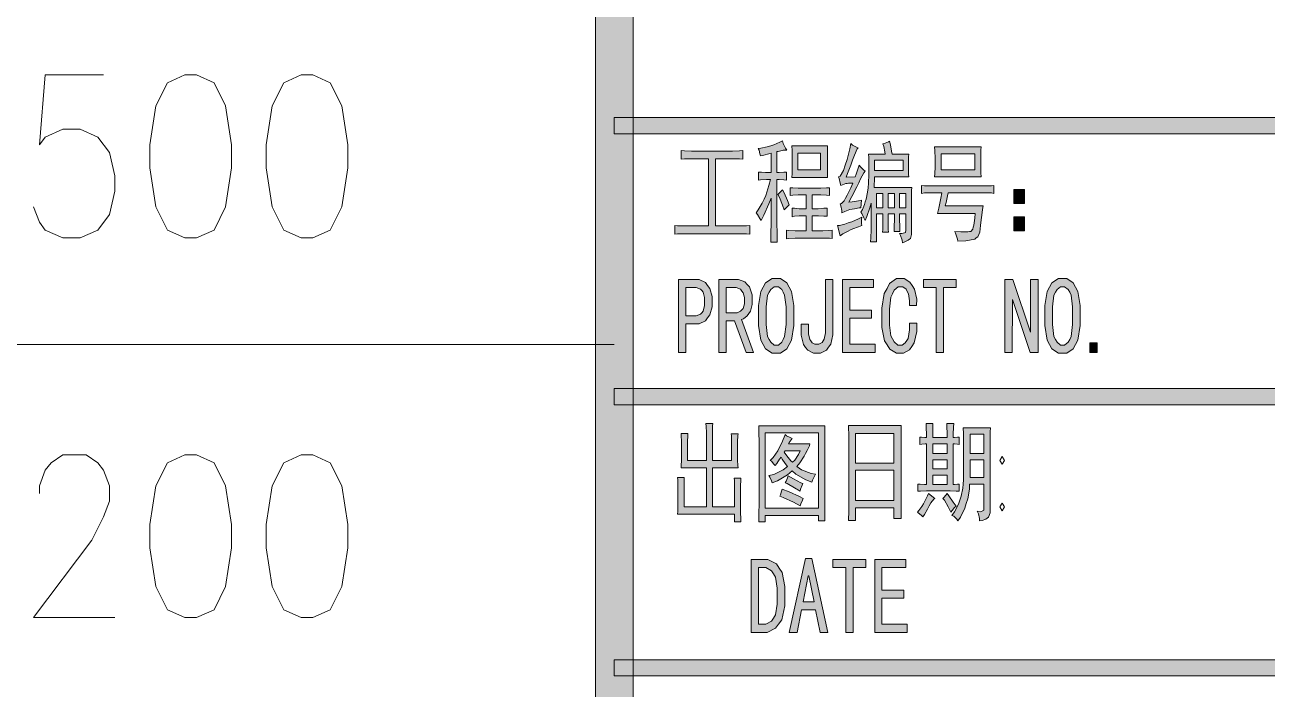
# Model space of a CAD drawing. Header units: millimetres. Extents: x 0 to 586, y 0 to 414.
# Drawn here: x 530.69 to 553.25, y 36.15 to 48.22 of the extents above; entities that cross this region are included whole.
import ezdxf

# ---------------------------------------------------------------- set-up
doc = ezdxf.new("R2010")
doc.units = ezdxf.units.MM

msp = doc.modelspace()

# ---------------------------------------------------------------- hatches: boundary and pattern name
h = msp.add_hatch(color=0)
h.dxf.hatch_style = 2
h.paths.add_polyline_path([(541.736139, 9.860139), (541.048222, 9.860139), (541.048222, 404.223361), (541.736139, 404.223361)])
h = msp.add_hatch(color=0)
h.dxf.hatch_style = 2
h.paths.add_polyline_path([(575.772139, 46.534917), (575.772139, 46.238583), (541.390417, 46.238583), (541.390417, 46.534917)])
h = msp.add_hatch(color=0)
h.dxf.hatch_style = 2
h.paths.add_polyline_path([(544.0045, 45.970472), (544.053889, 45.977528), (544.166778, 46.002222), (544.230278, 46.019861), (544.29025, 46.0375), (544.396083, 46.083361), (544.441944, 46.108056), (544.459583, 46.058667), (544.501917, 45.974), (544.523083, 45.938722), (544.501917, 45.94225), (544.459583, 45.938722), (544.438417, 45.935194), (544.41725, 45.928139), (544.367861, 45.917556), (544.343167, 45.914028), (544.343167, 45.536556), (544.381972, 45.536556), (544.470167, 45.540083), (544.516028, 45.543611), (544.516028, 45.395444), (544.470167, 45.398972), (544.381972, 45.406028), (544.343167, 45.406028), (544.343167, 44.725167), (544.343167, 44.636972), (544.346694, 44.411194), (544.346694, 44.266556), (544.230278, 44.266556), (544.233806, 44.411194), (544.237333, 44.633444), (544.237333, 44.714583), (544.237333, 45.070889), (544.198528, 44.965056), (544.106806, 44.756917), (544.057417, 44.661667), (544.03625, 44.700472), (543.990389, 44.771028), (543.965694, 44.802778), (544.0045, 44.855694), (544.078583, 44.979167), (544.110333, 45.049722), (544.142083, 45.11675), (544.198528, 45.296667), (544.22675, 45.406028), (544.152667, 45.406028), (544.046833, 45.398972), (544.011556, 45.395444), (544.011556, 45.543611), (544.060944, 45.540083), (544.135028, 45.536556), (544.156194, 45.536556), (544.237333, 45.536556), (544.237333, 45.885806), (544.198528, 45.871694), (544.103278, 45.850528), (544.046833, 45.836417), (544.03625, 45.871694), (544.018611, 45.938722)])
h = msp.add_hatch(color=0)
h.dxf.hatch_style = 2
h.paths.add_polyline_path([(545.821306, 45.984583), (545.803667, 45.963417), (545.754278, 45.850528), (545.719, 45.758806), (545.68725, 45.670611), (545.627278, 45.515389), (545.602583, 45.451889), (545.764861, 45.458944), (545.7825, 45.504806), (545.817778, 45.610639), (545.835417, 45.667083), (545.860111, 45.638861), (545.916556, 45.585944), (545.948306, 45.557722), (545.923611, 45.525972), (545.863639, 45.416611), (545.831889, 45.346056), (545.796611, 45.2755), (545.704889, 45.099111), (545.648444, 44.993278), (545.708417, 45.003861), (545.824833, 45.0215), (545.881278, 45.032083), (545.867167, 44.8945), (545.835417, 44.890972), (545.754278, 44.876861), (545.711944, 44.869806), (545.669611, 44.86275), (545.574361, 44.827472), (545.524972, 44.802778), (545.521444, 44.845111), (545.503806, 44.92625), (545.489694, 44.965056), (545.514389, 44.968583), (545.563778, 45.0215), (545.588472, 45.070889), (545.616694, 45.123806), (545.683722, 45.257861), (545.722528, 45.342528), (545.697833, 45.342528), (545.644917, 45.339), (545.620222, 45.335472), (545.592, 45.331944), (545.535556, 45.310778), (545.503806, 45.296667), (545.493222, 45.342528), (545.475583, 45.423667), (545.461472, 45.458944), (545.489694, 45.466), (545.553194, 45.571833), (545.584944, 45.670611), (545.616694, 45.769389), (545.666083, 45.966944), (545.683722, 46.062194), (545.719, 46.033972), (545.786028, 45.995167)])
h = msp.add_hatch(color=0)
h.paths.add_polyline_path([(546.389278, 46.101), (546.403389, 46.0375), (546.424556, 45.924611), (546.438667, 45.868167), (546.738528, 45.868167), (546.735, 45.822306), (546.731472, 45.716472), (546.731472, 45.660028), (546.731472, 45.603583), (546.735, 45.501278), (546.738528, 45.458944), (546.117639, 45.458944), (546.114111, 45.398972), (546.110583, 45.303722), (546.107056, 45.264917), (546.791444, 45.264917), (546.787917, 45.204944), (546.784389, 45.070889), (546.784389, 45.003861), (546.784389, 44.467639), (546.784389, 44.411194), (546.76675, 44.337111), (546.749111, 44.323), (546.727944, 44.305361), (546.667972, 44.273611), (546.622111, 44.2595), (546.615056, 44.305361), (546.586833, 44.390028), (546.569194, 44.428833), (546.611528, 44.428833), (546.660917, 44.435889), (546.678556, 44.446472), (546.685611, 44.488806), (546.685611, 44.524083), (546.685611, 44.785139), (546.569194, 44.785139), (546.569194, 44.700472), (546.572722, 44.538194), (546.57625, 44.460583), (546.470417, 44.460583), (546.473944, 44.538194), (546.477472, 44.700472), (546.477472, 44.785139), (546.361056, 44.785139), (546.361056, 44.665194), (546.364583, 44.499389), (546.368111, 44.453528), (546.262278, 44.453528), (546.265806, 44.499389), (546.269333, 44.665194), (546.269333, 44.785139), (546.152917, 44.785139), (546.152917, 44.273611), (546.043556, 44.273611), (546.047083, 44.347694), (546.054139, 44.492333), (546.054139, 44.562889), (546.054139, 44.979167), (546.029444, 44.8945), (545.976528, 44.73575), (545.944778, 44.661667), (545.923611, 44.711056), (545.884806, 44.788667), (545.867167, 44.816889), (545.895389, 44.86275), (545.934194, 44.954472), (545.948306, 45.003861), (545.965944, 45.049722), (545.987111, 45.176722), (545.997694, 45.257861), (546.00475, 45.339), (546.015333, 45.501278), (546.015333, 45.582417), (546.015333, 45.663556), (546.011806, 45.808194), (546.008278, 45.868167), (546.308139, 45.868167), (546.304611, 45.9105), (546.283444, 46.00575), (546.269333, 46.055139), (546.308139, 46.065722), (546.368111, 46.090417)])
h.paths.add_polyline_path([(546.636222, 45.568306), (546.636222, 45.758806), (546.117639, 45.758806), (546.117639, 45.568306)])
h.paths.add_polyline_path([(546.477472, 44.8945), (546.477472, 45.155556), (546.361056, 45.155556), (546.361056, 44.8945)])
h.paths.add_polyline_path([(546.685611, 44.8945), (546.685611, 45.155556), (546.569194, 45.155556), (546.569194, 44.8945)])
h.paths.add_polyline_path([(546.269333, 44.8945), (546.269333, 45.155556), (546.152917, 45.155556), (546.152917, 44.8945)])
h = msp.add_hatch(color=0)
h.dxf.hatch_style = 2
h.paths.add_polyline_path([(543.46475, 45.924611), (543.535306, 45.924611), (543.662306, 45.928139), (543.722278, 45.931667), (543.722278, 45.776444), (543.662306, 45.779972), (543.535306, 45.7835), (543.46475, 45.7835), (543.228389, 45.7835), (543.228389, 44.562889), (543.605861, 44.562889), (543.672889, 44.562889), (543.792833, 44.566417), (543.849278, 44.569944), (543.849278, 44.414722), (543.792833, 44.41825), (543.676417, 44.421778), (543.609389, 44.421778), (542.709806, 44.421778), (542.646306, 44.421778), (542.536944, 44.41825), (542.491083, 44.414722), (542.491083, 44.569944), (542.540472, 44.566417), (542.653361, 44.562889), (542.716861, 44.562889), (543.101389, 44.562889), (543.101389, 45.7835), (542.868556, 45.7835), (542.794472, 45.7835), (542.663944, 45.779972), (542.6075, 45.776444), (542.6075, 45.931667), (542.663944, 45.928139), (542.794472, 45.924611), (542.868556, 45.924611)])
h = msp.add_hatch(color=0)
h.paths.add_polyline_path([(545.263917, 46.016333), (545.260389, 45.931667), (545.260389, 45.776444), (545.260389, 45.705889), (545.260389, 45.638861), (545.260389, 45.508333), (545.263917, 45.444833), (544.614806, 45.444833), (544.618333, 45.515389), (544.621861, 45.6565), (544.621861, 45.723528), (544.621861, 45.787028), (544.618333, 45.935194), (544.614806, 46.016333)])
h.paths.add_polyline_path([(545.136917, 45.582417), (545.136917, 45.885806), (544.724167, 45.885806), (544.724167, 45.582417)])
h = msp.add_hatch(color=0)
h.paths.add_polyline_path([(548.050861, 45.998694), (548.047333, 45.94225), (548.043806, 45.811722), (548.043806, 45.737639), (548.043806, 45.663556), (548.047333, 45.525972), (548.050861, 45.458944), (547.207722, 45.458944), (547.21125, 45.511861), (547.214778, 45.638861), (547.214778, 45.712944), (547.214778, 45.790556), (547.21125, 45.935194), (547.207722, 45.998694)])
h.paths.add_polyline_path([(547.934444, 45.582417), (547.934444, 45.875222), (547.324139, 45.875222), (547.324139, 45.582417)])
h = msp.add_hatch(color=0)
h.dxf.hatch_style = 2
h.paths.add_polyline_path([(544.445472, 45.219056), (544.477222, 45.162611), (544.537194, 45.025028), (544.568944, 44.947417), (544.551306, 44.933306), (544.505444, 44.887444), (544.477222, 44.855694), (544.445472, 44.940361), (544.389028, 45.077944), (544.360806, 45.134389), (544.378444, 45.152028), (544.420778, 45.194361)])
h = msp.add_hatch(color=0)
h.dxf.hatch_style = 2
h.paths.add_polyline_path([(545.098111, 45.250806), (545.143972, 45.250806), (545.24275, 45.254333), (545.295667, 45.257861), (545.295667, 45.11675), (545.24275, 45.123806), (545.143972, 45.127333), (545.098111, 45.127333), (544.985222, 45.127333), (544.985222, 44.876861), (545.048722, 44.876861), (545.094583, 44.876861), (545.196889, 44.883917), (545.253333, 44.887444), (545.253333, 44.739278), (545.196889, 44.742806), (545.101639, 44.746333), (545.066361, 44.746333), (544.985222, 44.746333), (544.985222, 44.474694), (545.126333, 44.474694), (545.17925, 44.474694), (545.288611, 44.478222), (545.345056, 44.485278), (545.345056, 44.337111), (545.299194, 44.340639), (545.189833, 44.344167), (545.126333, 44.344167), (544.738278, 44.344167), (544.674778, 44.344167), (544.561889, 44.337111), (544.516028, 44.330056), (544.516028, 44.485278), (544.561889, 44.478222), (544.674778, 44.474694), (544.738278, 44.474694), (544.875861, 44.474694), (544.875861, 44.746333), (544.794722, 44.746333), (544.748861, 44.746333), (544.660667, 44.739278), (544.621861, 44.732222), (544.621861, 44.887444), (544.660667, 44.883917), (544.748861, 44.876861), (544.794722, 44.876861), (544.875861, 44.876861), (544.875861, 45.127333), (544.784139, 45.127333), (544.731222, 45.127333), (544.632444, 45.123806), (544.586583, 45.11675), (544.586583, 45.257861), (544.632444, 45.254333), (544.731222, 45.250806), (544.784139, 45.250806)])
h = msp.add_hatch(color=0)
h.dxf.hatch_style = 2
h.paths.add_polyline_path([(548.086139, 45.289611), (548.139056, 45.289611), (548.237833, 45.293139), (548.283694, 45.296667), (548.283694, 45.155556), (548.237833, 45.162611), (548.139056, 45.166139), (548.086139, 45.166139), (547.451139, 45.166139), (547.440556, 45.109694), (547.415861, 44.98975), (547.40175, 44.92625), (548.086139, 44.92625), (548.075556, 44.86275), (548.064972, 44.756917), (548.057917, 44.714583), (548.054389, 44.67225), (548.040278, 44.569944), (548.033222, 44.509972), (548.026167, 44.45), (547.990889, 44.368861), (547.962667, 44.347694), (547.937972, 44.326528), (547.772167, 44.294778), (547.631056, 44.284194), (547.620472, 44.326528), (547.59225, 44.414722), (547.574611, 44.460583), (547.680444, 44.457056), (547.810972, 44.457056), (547.839194, 44.460583), (547.867417, 44.464111), (547.902694, 44.506444), (547.90975, 44.541722), (547.920333, 44.577), (547.937972, 44.704), (547.945028, 44.792194), (547.257111, 44.792194), (547.281806, 44.887444), (547.320611, 45.070889), (547.33825, 45.166139), (547.197139, 45.166139), (547.137167, 45.166139), (547.024278, 45.162611), (546.971361, 45.155556), (546.971361, 45.296667), (547.024278, 45.293139), (547.137167, 45.289611), (547.197139, 45.289611)])
h = msp.add_hatch(color=0)
h.dxf.hatch_style = 2
h.paths.add_polyline_path([(548.647056, 45.226111), (548.841083, 45.226111), (548.841083, 44.972111), (548.647056, 44.972111)])
h = msp.add_hatch(color=0)
h.dxf.hatch_style = 2
h.paths.add_polyline_path([(545.884806, 44.725167), (545.881278, 44.682833), (545.881278, 44.605222), (545.884806, 44.569944), (545.824833, 44.548778), (545.722528, 44.509972), (545.680194, 44.492333), (545.637861, 44.471167), (545.542611, 44.41825), (545.489694, 44.382972), (545.443833, 44.569944), (545.479111, 44.573472), (545.577889, 44.598167), (545.637861, 44.619333), (545.701361, 44.6405), (545.824833, 44.693417)])
h = msp.add_hatch(color=0)
h.dxf.hatch_style = 2
h.paths.add_polyline_path([(548.647056, 44.732222), (548.841083, 44.732222), (548.841083, 44.474694), (548.647056, 44.474694)])
h = msp.add_hatch(color=0)
h.paths.add_polyline_path([(543.164889, 43.187056), (543.164889, 43.095333), (543.126083, 42.947167), (543.08375, 42.89425), (543.044944, 42.841333), (542.932056, 42.784889), (542.857972, 42.784889), (542.688639, 42.784889), (542.688639, 42.266306), (542.554583, 42.266306), (542.554583, 43.589222), (542.857972, 43.589222), (542.932056, 43.589222), (543.044944, 43.536306), (543.08375, 43.483389), (543.126083, 43.426944), (543.164889, 43.282306)])
h.paths.add_polyline_path([(543.030833, 43.187056), (543.030833, 43.261139), (543.006139, 43.363444), (542.981444, 43.388139), (542.953222, 43.416361), (542.875611, 43.444583), (542.822694, 43.444583), (542.688639, 43.444583), (542.688639, 42.933056), (542.822694, 42.933056), (542.875611, 42.933056), (542.953222, 42.961278), (542.981444, 42.985972), (543.006139, 43.014194), (543.030833, 43.1165)])
h = msp.add_hatch(color=0)
h.paths.add_polyline_path([(543.919833, 42.266306), (543.78225, 42.266306), (543.570583, 42.841333), (543.422417, 42.841333), (543.422417, 42.266306), (543.288361, 42.266306), (543.288361, 43.589222), (543.577639, 43.589222), (543.648194, 43.589222), (543.761083, 43.546889), (543.803417, 43.501028), (543.84575, 43.458694), (543.891611, 43.314056), (543.891611, 43.21175), (543.891611, 43.134139), (543.863389, 43.014194), (543.831639, 42.971861), (543.803417, 42.929528), (543.736389, 42.876611), (543.701111, 42.8625)])
h.paths.add_polyline_path([(543.757556, 43.21175), (543.757556, 43.264667), (543.732861, 43.349333), (543.708167, 43.381083), (543.683472, 43.412833), (543.602333, 43.444583), (543.549417, 43.444583), (543.422417, 43.444583), (543.422417, 42.985972), (543.584694, 42.985972), (543.619972, 42.985972), (543.679944, 43.014194), (543.704639, 43.038889), (543.732861, 43.063583), (543.757556, 43.14825)])
h = msp.add_hatch(color=0)
h.paths.add_polyline_path([(544.650083, 42.933056), (544.650083, 42.753139), (544.60775, 42.488556), (544.565417, 42.410944), (544.526611, 42.333333), (544.406667, 42.252194), (544.332583, 42.252194), (544.254972, 42.252194), (544.138556, 42.333333), (544.092694, 42.410944), (544.050361, 42.488556), (544.008028, 42.753139), (544.008028, 42.933056), (544.008028, 43.1165), (544.050361, 43.374028), (544.092694, 43.451639), (544.138556, 43.52925), (544.254972, 43.606861), (544.332583, 43.606861), (544.406667, 43.606861), (544.526611, 43.52925), (544.565417, 43.451639), (544.60775, 43.374028), (544.650083, 43.1165)])
h.paths.add_polyline_path([(544.5125, 42.933056), (544.5125, 43.095333), (544.484278, 43.307), (544.459583, 43.359917), (544.434889, 43.409306), (544.371389, 43.458694), (544.332583, 43.458694), (544.293778, 43.458694), (544.230278, 43.409306), (544.202056, 43.359917), (544.173833, 43.307), (544.145611, 43.095333), (544.145611, 42.933056), (544.145611, 42.770778), (544.173833, 42.555583), (544.202056, 42.502667), (544.230278, 42.453278), (544.293778, 42.400361), (544.332583, 42.400361), (544.371389, 42.400361), (544.434889, 42.453278), (544.459583, 42.502667), (544.484278, 42.555583), (544.5125, 42.770778)])
h = msp.add_hatch(color=0)
h.dxf.hatch_style = 2
h.paths.add_polyline_path([(545.359167, 42.707278), (545.359167, 42.587333), (545.320361, 42.414472), (545.281556, 42.361556), (545.24275, 42.305111), (545.136917, 42.252194), (545.069889, 42.252194), (545.006389, 42.252194), (544.907611, 42.305111), (544.865278, 42.358028), (544.826472, 42.407417), (544.784139, 42.57675), (544.784139, 42.693167), (544.784139, 42.777833), (544.918194, 42.777833), (544.918194, 42.668472), (544.918194, 42.601444), (544.939361, 42.502667), (544.960528, 42.474444), (544.985222, 42.442694), (545.034611, 42.414472), (545.062833, 42.414472), (545.105167, 42.414472), (545.165139, 42.446222), (545.186306, 42.477972), (545.203944, 42.506194), (545.225111, 42.619083), (545.225111, 42.700222), (545.225111, 43.589222), (545.359167, 43.589222)])
h = msp.add_hatch(color=0)
h.dxf.hatch_style = 2
h.paths.add_polyline_path([(546.124694, 42.266306), (545.532028, 42.266306), (545.532028, 43.589222), (546.096472, 43.589222), (546.096472, 43.444583), (545.666083, 43.444583), (545.666083, 43.035361), (546.061194, 43.035361), (546.061194, 42.887194), (545.666083, 42.887194), (545.666083, 42.414472), (546.124694, 42.414472)])
h = msp.add_hatch(color=0)
h.dxf.hatch_style = 2
h.paths.add_polyline_path([(546.886694, 42.795472), (546.883167, 42.647306), (546.837306, 42.439167), (546.791444, 42.375667), (546.749111, 42.315694), (546.643278, 42.252194), (546.583306, 42.252194), (546.51275, 42.252194), (546.396333, 42.326278), (546.346944, 42.403889), (546.297556, 42.477972), (546.248167, 42.721389), (546.248167, 42.887194), (546.248167, 43.067111), (546.294028, 43.33875), (546.343417, 43.426944), (546.389278, 43.518667), (546.51275, 43.606861), (546.590361, 43.606861), (546.653861, 43.606861), (546.759694, 43.543361), (546.802028, 43.479861), (546.844361, 43.416361), (546.883167, 43.236444), (546.879639, 43.120028), (546.752639, 43.120028), (546.752639, 43.204694), (546.731472, 43.331694), (546.710306, 43.374028), (546.692667, 43.416361), (546.629167, 43.458694), (546.590361, 43.458694), (546.5445, 43.458694), (546.470417, 43.395194), (546.442194, 43.331694), (546.413972, 43.268194), (546.38575, 43.053), (546.38575, 42.901306), (546.38575, 42.763722), (546.413972, 42.566167), (546.442194, 42.51325), (546.470417, 42.456806), (546.540972, 42.400361), (546.583306, 42.400361), (546.615056, 42.400361), (546.675028, 42.439167), (546.699722, 42.4815), (546.724417, 42.520306), (546.752639, 42.679056), (546.752639, 42.795472)])
h = msp.add_hatch(color=0)
h.dxf.hatch_style = 2
h.paths.add_polyline_path([(547.599306, 43.444583), (547.366472, 43.444583), (547.366472, 42.266306), (547.232417, 42.266306), (547.232417, 43.444583), (547.003111, 43.444583), (547.003111, 43.589222), (547.599306, 43.589222)])
h = msp.add_hatch(color=0)
h.dxf.hatch_style = 2
h.paths.add_polyline_path([(549.0845, 42.266306), (548.939861, 42.266306), (548.622361, 43.225861), (548.615306, 42.266306), (548.48125, 42.266306), (548.48125, 43.589222), (548.625889, 43.589222), (548.946917, 42.633194), (548.950444, 43.589222), (549.0845, 43.589222)])
h = msp.add_hatch(color=0)
h.paths.add_polyline_path([(549.850028, 42.933056), (549.850028, 42.753139), (549.807694, 42.488556), (549.765361, 42.410944), (549.723028, 42.333333), (549.606611, 42.252194), (549.532528, 42.252194), (549.454917, 42.252194), (549.3385, 42.333333), (549.292639, 42.410944), (549.250306, 42.488556), (549.207972, 42.753139), (549.207972, 42.933056), (549.207972, 43.1165), (549.250306, 43.374028), (549.292639, 43.451639), (549.3385, 43.52925), (549.454917, 43.606861), (549.532528, 43.606861), (549.606611, 43.606861), (549.723028, 43.52925), (549.765361, 43.451639), (549.807694, 43.374028), (549.850028, 43.1165)])
h.paths.add_polyline_path([(549.712444, 42.933056), (549.712444, 43.095333), (549.684222, 43.307), (549.659528, 43.359917), (549.634833, 43.409306), (549.567806, 43.458694), (549.532528, 43.458694), (549.493722, 43.458694), (549.430222, 43.409306), (549.402, 43.359917), (549.373778, 43.307), (549.345556, 43.095333), (549.345556, 42.933056), (549.345556, 42.770778), (549.373778, 42.555583), (549.402, 42.502667), (549.430222, 42.453278), (549.493722, 42.400361), (549.532528, 42.400361), (549.567806, 42.400361), (549.634833, 42.453278), (549.659528, 42.502667), (549.684222, 42.555583), (549.712444, 42.770778)])
h = msp.add_hatch(color=0)
h.dxf.hatch_style = 2
h.paths.add_polyline_path([(550.156944, 42.266306), (550.026417, 42.266306), (550.026417, 42.439167), (550.156944, 42.439167)])
h = msp.add_hatch(color=0)
h.dxf.hatch_style = 2
h.paths.add_polyline_path([(575.772139, 41.610139), (575.772139, 41.313806), (541.390417, 41.313806), (541.390417, 41.610139)])
h = msp.add_hatch(color=0)
h.dxf.hatch_style = 2
h.paths.add_polyline_path([(542.723917, 40.795222), (542.723917, 40.745833), (542.720389, 40.654111), (542.720389, 40.611778), (542.720389, 40.301333), (543.062583, 40.301333), (543.062583, 40.756417), (543.062583, 40.812861), (543.059056, 40.918694), (543.055528, 40.975139), (543.179, 40.975139), (543.175472, 40.929278), (543.171944, 40.819917), (543.171944, 40.756417), (543.171944, 40.301333), (543.521194, 40.301333), (543.521194, 40.587083), (543.521194, 40.650583), (543.517667, 40.749361), (543.514139, 40.788167), (543.637611, 40.788167), (543.634083, 40.749361), (543.630556, 40.647056), (543.630556, 40.580028), (543.630556, 40.371889), (543.630556, 40.308389), (543.634083, 40.209611), (543.637611, 40.170806), (543.171944, 40.170806), (543.171944, 39.458194), (543.574111, 39.458194), (543.574111, 39.78275), (543.574111, 39.839194), (543.570583, 39.9415), (543.567056, 39.983833), (543.690528, 39.983833), (543.687, 39.9415), (543.683472, 39.84625), (543.683472, 39.789806), (543.683472, 39.444083), (543.683472, 39.366472), (543.687, 39.235944), (543.690528, 39.186556), (543.574111, 39.186556), (543.574111, 39.327667), (542.540472, 39.327667), (542.544, 39.373528), (542.544, 39.486417), (542.544, 39.549917), (542.544, 39.78275), (542.544, 39.849778), (542.544, 39.952083), (542.540472, 39.990889), (542.660417, 39.990889), (542.660417, 39.952083), (542.656889, 39.849778), (542.656889, 39.78275), (542.656889, 39.458194), (543.062583, 39.458194), (543.062583, 40.170806), (542.603972, 40.170806), (542.6075, 40.209611), (542.611028, 40.304861), (542.611028, 40.364833), (542.611028, 40.604722), (542.611028, 40.654111), (542.6075, 40.749361), (542.603972, 40.795222)])
h = msp.add_hatch(color=0)
h.paths.add_polyline_path([(545.214528, 40.929278), (545.211, 40.8305), (545.211, 40.618833), (545.211, 40.502417), (545.211, 39.673389), (545.211, 39.553444), (545.211, 39.317083), (545.214528, 39.204194), (545.098111, 39.204194), (545.098111, 39.302972), (544.1315, 39.302972), (544.1315, 39.186556), (544.015083, 39.186556), (544.015083, 39.3065), (544.018611, 39.553444), (544.018611, 39.680444), (544.018611, 40.502417), (544.018611, 40.615306), (544.015083, 40.826972), (544.015083, 40.929278)])
h.paths.add_polyline_path([(545.098111, 39.4335), (545.098111, 40.805806), (544.1315, 40.805806), (544.1315, 39.4335)])
h = msp.add_hatch(color=0)
h.paths.add_polyline_path([(546.600944, 40.936333), (546.597417, 40.745833), (546.597417, 40.326028), (546.597417, 40.093194), (546.597417, 39.860361), (546.597417, 39.437028), (546.600944, 39.250056), (546.466889, 39.250056), (546.466889, 39.444083), (545.771917, 39.444083), (545.771917, 39.21125), (545.644917, 39.21125), (545.648444, 39.387639), (545.651972, 39.807444), (545.651972, 40.047333), (545.651972, 40.287222), (545.648444, 40.731722), (545.644917, 40.936333)])
h.paths.add_polyline_path([(546.466889, 39.574611), (546.466889, 40.124944), (545.771917, 40.124944), (545.771917, 39.574611)])
h.paths.add_polyline_path([(546.466889, 40.255472), (546.466889, 40.795222), (545.771917, 40.795222), (545.771917, 40.255472)])
h = msp.add_hatch(color=0)
h.paths.add_polyline_path([(547.059556, 40.717611), (547.059556, 40.777583), (547.056028, 40.904583), (547.056028, 40.975139), (547.175972, 40.975139), (547.172444, 40.897528), (547.172444, 40.770528), (547.172444, 40.717611), (547.4335, 40.717611), (547.4335, 40.791694), (547.429972, 40.918694), (547.426444, 40.975139), (547.553444, 40.975139), (547.549917, 40.908111), (547.546389, 40.781111), (547.546389, 40.717611), (547.567556, 40.717611), (547.620472, 40.724667), (547.652222, 40.728194), (547.652222, 40.594139), (547.624, 40.597667), (547.571083, 40.604722), (547.546389, 40.604722), (547.546389, 39.867417), (547.571083, 39.867417), (547.624, 39.870944), (547.652222, 39.874472), (547.652222, 39.743944), (547.595778, 39.747472), (547.489944, 39.751), (547.437028, 39.751), (547.123056, 39.751), (547.059556, 39.751), (546.950194, 39.747472), (546.904333, 39.743944), (546.904333, 39.874472), (546.946667, 39.870944), (547.024278, 39.867417), (547.059556, 39.867417), (547.059556, 40.604722), (547.034861, 40.604722), (546.974889, 40.597667), (546.939611, 40.594139), (546.939611, 40.728194), (546.971361, 40.724667), (547.031333, 40.717611)])
h.paths.add_polyline_path([(547.4335, 40.431861), (547.4335, 40.604722), (547.172444, 40.604722), (547.172444, 40.431861)])
h.paths.add_polyline_path([(547.4335, 39.867417), (547.4335, 40.03675), (547.172444, 40.03675), (547.172444, 39.867417)])
h.paths.add_polyline_path([(547.4335, 40.153167), (547.4335, 40.315444), (547.172444, 40.315444), (547.172444, 40.153167)])
h = msp.add_hatch(color=0)
h.paths.add_polyline_path([(547.976778, 39.380583), (548.043806, 39.37), (548.103778, 39.398222), (548.10025, 39.444083), (548.10025, 39.874472), (547.842722, 39.874472), (547.839194, 39.78275), (547.807444, 39.606361), (547.779222, 39.518167), (547.754528, 39.4335), (547.676917, 39.27475), (547.627528, 39.204194), (547.609889, 39.235944), (547.553444, 39.288861), (547.518167, 39.302972), (547.567556, 39.37), (547.641639, 39.507583), (547.666333, 39.581667), (547.691028, 39.65575), (547.71925, 39.800389), (547.726306, 39.874472), (547.729833, 39.948556), (547.733361, 40.188444), (547.733361, 40.35425), (547.733361, 40.527111), (547.729833, 40.795222), (547.726306, 40.897528), (548.220194, 40.897528), (548.216667, 40.823444), (548.216667, 40.647056), (548.216667, 40.541222), (548.216667, 39.405278), (548.216667, 39.348833), (548.188444, 39.27475), (548.16375, 39.257111), (548.135528, 39.235944), (548.0685, 39.21125), (548.022639, 39.204194), (548.022639, 39.246528), (548.001472, 39.334722)])
h.paths.add_polyline_path([(548.10025, 40.431861), (548.10025, 40.781111), (547.849778, 40.781111), (547.849778, 40.431861)])
h.paths.add_polyline_path([(548.10025, 39.990889), (548.10025, 40.315444), (547.849778, 40.315444), (547.849778, 39.990889)])
h = msp.add_hatch(color=0)
h.paths.add_polyline_path([(544.618333, 40.7035), (544.600694, 40.678806), (544.568944, 40.629417), (544.554833, 40.604722), (544.942889, 40.604722), (544.932306, 40.569444), (544.8935, 40.484778), (544.865278, 40.431861), (544.840583, 40.382472), (544.759444, 40.262528), (544.703, 40.191972), (544.791194, 40.135528), (544.964056, 40.064972), (545.045194, 40.054389), (545.027556, 40.019111), (544.992278, 39.945028), (544.978167, 39.906222), (544.868806, 39.948556), (544.688889, 40.054389), (544.618333, 40.114361), (544.533667, 40.040278), (544.35375, 39.934444), (544.2585, 39.899167), (544.247917, 39.934444), (544.216167, 39.997944), (544.195, 40.029694), (544.286722, 40.050861), (544.456056, 40.132), (544.537194, 40.191972), (544.494861, 40.244889), (544.438417, 40.329556), (544.420778, 40.364833), (544.392556, 40.326028), (544.339639, 40.248417), (544.311417, 40.209611), (544.29025, 40.237833), (544.244389, 40.287222), (544.223222, 40.301333), (544.272611, 40.35425), (544.357278, 40.477722), (544.392556, 40.54475), (544.424306, 40.611778), (544.473694, 40.728194), (544.491333, 40.774056), (544.519556, 40.752889), (544.583056, 40.717611)])
h.paths.add_polyline_path([(544.477222, 40.456556), (544.523083, 40.389528), (544.597167, 40.297806), (544.628917, 40.269583), (544.667722, 40.308389), (544.73475, 40.414222), (544.7665, 40.477722), (544.491333, 40.477722)])
h = msp.add_hatch(color=0)
h.dxf.hatch_style = 2
h.paths.add_polyline_path([(544.547778, 40.022639), (544.646556, 39.969722), (544.780611, 39.899167), (544.815889, 39.885056), (544.801778, 39.853306), (544.773556, 39.78275), (544.762972, 39.743944), (544.664194, 39.807444), (544.530139, 39.885056), (544.494861, 39.899167), (544.508972, 39.927389), (544.537194, 39.987361)])
h = msp.add_hatch(color=0)
h.dxf.hatch_style = 2
h.paths.add_polyline_path([(544.438417, 39.78275), (544.565417, 39.733361), (544.755917, 39.648694), (544.819417, 39.613417), (544.805306, 39.581667), (544.777083, 39.514639), (544.762972, 39.479361), (544.643028, 39.546389), (544.459583, 39.631056), (544.396083, 39.652222), (544.406667, 39.680444), (544.427833, 39.747472)])
h = msp.add_hatch(color=0)
h.dxf.hatch_style = 2
h.paths.add_polyline_path([(547.21125, 39.613417), (547.190083, 39.599306), (547.140694, 39.532278), (547.108944, 39.475833), (547.080722, 39.419389), (547.02075, 39.324139), (546.992528, 39.278278), (546.960778, 39.3065), (546.911389, 39.348833), (546.89375, 39.366472), (546.918444, 39.391167), (546.974889, 39.468778), (547.003111, 39.514639), (547.031333, 39.564028), (547.077194, 39.659278), (547.094833, 39.705139)])
h = msp.add_hatch(color=0)
h.dxf.hatch_style = 2
h.paths.add_polyline_path([(547.500528, 39.366472), (547.454667, 39.458194), (547.384111, 39.581667), (547.355889, 39.613417), (547.373528, 39.627528), (547.412333, 39.673389), (547.4335, 39.705139), (547.46525, 39.659278), (547.546389, 39.542861), (547.595778, 39.472306), (547.571083, 39.451139), (547.525222, 39.394694)])
h = msp.add_hatch(color=0)
h.paths.add_polyline_path([(544.487806, 37.838944), (544.487806, 37.659028), (544.431361, 37.405028), (544.374917, 37.330944), (544.318472, 37.256861), (544.166778, 37.17925), (544.071528, 37.17925), (543.873972, 37.17925), (543.873972, 38.502167), (544.071528, 38.502167), (544.177361, 38.502167), (544.336111, 38.424556), (544.3855, 38.346944), (544.438417, 38.269333), (544.487806, 38.015333)])
h.paths.add_polyline_path([(544.350222, 37.838944), (544.350222, 37.980056), (544.314944, 38.181139), (544.279667, 38.241111), (544.244389, 38.297556), (544.142083, 38.357528), (544.071528, 38.357528), (544.008028, 38.357528), (544.008028, 37.327417), (544.071528, 37.327417), (544.142083, 37.327417), (544.244389, 37.383861), (544.279667, 37.440306), (544.314944, 37.49675), (544.350222, 37.694306)])
h = msp.add_hatch(color=0)
h.paths.add_polyline_path([(545.267444, 37.17925), (545.126333, 37.17925), (545.045194, 37.588472), (544.791194, 37.588472), (544.710056, 37.17925), (544.568944, 37.17925), (544.86175, 38.519806), (544.974639, 38.519806)])
h.paths.add_polyline_path([(545.016972, 37.736639), (544.92525, 38.209361), (544.911139, 38.209361), (544.819417, 37.736639)])
h = msp.add_hatch(color=0)
h.dxf.hatch_style = 2
h.paths.add_polyline_path([(545.955361, 38.357528), (545.726056, 38.357528), (545.726056, 37.17925), (545.592, 37.17925), (545.592, 38.357528), (545.359167, 38.357528), (545.359167, 38.502167), (545.955361, 38.502167)])
h = msp.add_hatch(color=0)
h.dxf.hatch_style = 2
h.paths.add_polyline_path([(546.710306, 37.17925), (546.121167, 37.17925), (546.121167, 38.502167), (546.682083, 38.502167), (546.682083, 38.357528), (546.251694, 38.357528), (546.251694, 37.944778), (546.646806, 37.944778), (546.646806, 37.800139), (546.251694, 37.800139), (546.251694, 37.327417), (546.710306, 37.327417)])
h = msp.add_hatch(color=0)
h.dxf.hatch_style = 2
h.paths.add_polyline_path([(575.772139, 36.681833), (575.772139, 36.389028), (541.390417, 36.389028), (541.390417, 36.681833)])

# ---------------------------------------------------------------- linework, layer by layer
at = {"color": 0, "lineweight": 0}
for points in [[(541.736139, 9.860139), (541.048222, 9.860139), (541.048222, 404.223361), (541.736139, 404.223361)], [(533.594028, 47.3075), (533.276528, 47.166389), (533.064861, 46.743056), (532.959028, 46.0375), (532.959028, 45.617694), (533.064861, 44.912139), (533.276528, 44.488806), (533.594028, 44.347694), (533.805694, 44.347694), (534.123194, 44.488806), (534.331333, 44.912139), (534.437167, 45.617694), (534.437167, 46.0375), (534.331333, 46.743056), (534.123194, 47.166389), (533.805694, 47.3075)], [(535.707167, 47.3075), (535.389667, 47.166389), (535.178, 46.743056), (535.072167, 46.0375), (535.072167, 45.617694), (535.178, 44.912139), (535.389667, 44.488806), (535.707167, 44.347694), (535.918833, 44.347694), (536.232806, 44.488806), (536.444472, 44.912139), (536.550306, 45.617694), (536.550306, 46.0375), (536.444472, 46.743056), (536.232806, 47.166389), (535.918833, 47.3075)], [(575.772139, 46.534917), (575.772139, 46.238583), (541.390417, 46.238583), (541.390417, 46.534917)], [(544.0045, 45.970472), (544.053889, 45.977528), (544.166778, 46.002222), (544.230278, 46.019861), (544.29025, 46.0375), (544.396083, 46.083361), (544.441944, 46.108056), (544.459583, 46.058667), (544.501917, 45.974), (544.523083, 45.938722), (544.501917, 45.94225), (544.459583, 45.938722), (544.438417, 45.935194), (544.41725, 45.928139), (544.367861, 45.917556), (544.343167, 45.914028), (544.343167, 45.536556), (544.381972, 45.536556), (544.470167, 45.540083), (544.516028, 45.543611), (544.516028, 45.395444), (544.470167, 45.398972), (544.381972, 45.406028), (544.343167, 45.406028), (544.343167, 44.725167), (544.343167, 44.636972), (544.346694, 44.411194), (544.346694, 44.266556), (544.230278, 44.266556), (544.233806, 44.411194), (544.237333, 44.633444), (544.237333, 44.714583), (544.237333, 45.070889), (544.198528, 44.965056), (544.106806, 44.756917), (544.057417, 44.661667), (544.03625, 44.700472), (543.990389, 44.771028), (543.965694, 44.802778), (544.0045, 44.855694), (544.078583, 44.979167), (544.110333, 45.049722), (544.142083, 45.11675), (544.198528, 45.296667), (544.22675, 45.406028), (544.152667, 45.406028), (544.046833, 45.398972), (544.011556, 45.395444), (544.011556, 45.543611), (544.060944, 45.540083), (544.135028, 45.536556), (544.156194, 45.536556), (544.237333, 45.536556), (544.237333, 45.885806), (544.198528, 45.871694), (544.103278, 45.850528), (544.046833, 45.836417), (544.03625, 45.871694), (544.018611, 45.938722)], [(545.821306, 45.984583), (545.803667, 45.963417), (545.754278, 45.850528), (545.719, 45.758806), (545.68725, 45.670611), (545.627278, 45.515389), (545.602583, 45.451889), (545.764861, 45.458944), (545.7825, 45.504806), (545.817778, 45.610639), (545.835417, 45.667083), (545.860111, 45.638861), (545.916556, 45.585944), (545.948306, 45.557722), (545.923611, 45.525972), (545.863639, 45.416611), (545.831889, 45.346056), (545.796611, 45.2755), (545.704889, 45.099111), (545.648444, 44.993278), (545.708417, 45.003861), (545.824833, 45.0215), (545.881278, 45.032083), (545.867167, 44.8945), (545.835417, 44.890972), (545.754278, 44.876861), (545.711944, 44.869806), (545.669611, 44.86275), (545.574361, 44.827472), (545.524972, 44.802778), (545.521444, 44.845111), (545.503806, 44.92625), (545.489694, 44.965056), (545.514389, 44.968583), (545.563778, 45.0215), (545.588472, 45.070889), (545.616694, 45.123806), (545.683722, 45.257861), (545.722528, 45.342528), (545.697833, 45.342528), (545.644917, 45.339), (545.620222, 45.335472), (545.592, 45.331944), (545.535556, 45.310778), (545.503806, 45.296667), (545.493222, 45.342528), (545.475583, 45.423667), (545.461472, 45.458944), (545.489694, 45.466), (545.553194, 45.571833), (545.584944, 45.670611), (545.616694, 45.769389), (545.666083, 45.966944), (545.683722, 46.062194), (545.719, 46.033972), (545.786028, 45.995167)], [(546.389278, 46.101), (546.403389, 46.0375), (546.424556, 45.924611), (546.438667, 45.868167), (546.738528, 45.868167), (546.735, 45.822306), (546.731472, 45.716472), (546.731472, 45.660028), (546.731472, 45.603583), (546.735, 45.501278), (546.738528, 45.458944), (546.117639, 45.458944), (546.114111, 45.398972), (546.110583, 45.303722), (546.107056, 45.264917), (546.791444, 45.264917), (546.787917, 45.204944), (546.784389, 45.070889), (546.784389, 45.003861), (546.784389, 44.467639), (546.784389, 44.411194), (546.76675, 44.337111), (546.749111, 44.323), (546.727944, 44.305361), (546.667972, 44.273611), (546.622111, 44.2595), (546.615056, 44.305361), (546.586833, 44.390028), (546.569194, 44.428833), (546.611528, 44.428833), (546.660917, 44.435889), (546.678556, 44.446472), (546.685611, 44.488806), (546.685611, 44.524083), (546.685611, 44.785139), (546.569194, 44.785139), (546.569194, 44.700472), (546.572722, 44.538194), (546.57625, 44.460583), (546.470417, 44.460583), (546.473944, 44.538194), (546.477472, 44.700472), (546.477472, 44.785139), (546.361056, 44.785139), (546.361056, 44.665194), (546.364583, 44.499389), (546.368111, 44.453528), (546.262278, 44.453528), (546.265806, 44.499389), (546.269333, 44.665194), (546.269333, 44.785139), (546.152917, 44.785139), (546.152917, 44.273611), (546.043556, 44.273611), (546.047083, 44.347694), (546.054139, 44.492333), (546.054139, 44.562889), (546.054139, 44.979167), (546.029444, 44.8945), (545.976528, 44.73575), (545.944778, 44.661667), (545.923611, 44.711056), (545.884806, 44.788667), (545.867167, 44.816889), (545.895389, 44.86275), (545.934194, 44.954472), (545.948306, 45.003861), (545.965944, 45.049722), (545.987111, 45.176722), (545.997694, 45.257861), (546.00475, 45.339), (546.015333, 45.501278), (546.015333, 45.582417), (546.015333, 45.663556), (546.011806, 45.808194), (546.008278, 45.868167), (546.308139, 45.868167), (546.304611, 45.9105), (546.283444, 46.00575), (546.269333, 46.055139), (546.308139, 46.065722), (546.368111, 46.090417)], [(543.46475, 45.924611), (543.535306, 45.924611), (543.662306, 45.928139), (543.722278, 45.931667), (543.722278, 45.776444), (543.662306, 45.779972), (543.535306, 45.7835), (543.46475, 45.7835), (543.228389, 45.7835), (543.228389, 44.562889), (543.605861, 44.562889), (543.672889, 44.562889), (543.792833, 44.566417), (543.849278, 44.569944), (543.849278, 44.414722), (543.792833, 44.41825), (543.676417, 44.421778), (543.609389, 44.421778), (542.709806, 44.421778), (542.646306, 44.421778), (542.536944, 44.41825), (542.491083, 44.414722), (542.491083, 44.569944), (542.540472, 44.566417), (542.653361, 44.562889), (542.716861, 44.562889), (543.101389, 44.562889), (543.101389, 45.7835), (542.868556, 45.7835), (542.794472, 45.7835), (542.663944, 45.779972), (542.6075, 45.776444), (542.6075, 45.931667), (542.663944, 45.928139), (542.794472, 45.924611), (542.868556, 45.924611)], [(545.263917, 46.016333), (545.260389, 45.931667), (545.260389, 45.776444), (545.260389, 45.705889), (545.260389, 45.638861), (545.260389, 45.508333), (545.263917, 45.444833), (544.614806, 45.444833), (544.618333, 45.515389), (544.621861, 45.6565), (544.621861, 45.723528), (544.621861, 45.787028), (544.618333, 45.935194), (544.614806, 46.016333)], [(545.136917, 45.582417), (545.136917, 45.885806), (544.724167, 45.885806), (544.724167, 45.582417)], [(548.050861, 45.998694), (548.047333, 45.94225), (548.043806, 45.811722), (548.043806, 45.737639), (548.043806, 45.663556), (548.047333, 45.525972), (548.050861, 45.458944), (547.207722, 45.458944), (547.21125, 45.511861), (547.214778, 45.638861), (547.214778, 45.712944), (547.214778, 45.790556), (547.21125, 45.935194), (547.207722, 45.998694)], [(547.934444, 45.582417), (547.934444, 45.875222), (547.324139, 45.875222), (547.324139, 45.582417)], [(546.636222, 45.568306), (546.636222, 45.758806), (546.117639, 45.758806), (546.117639, 45.568306)], [(544.445472, 45.219056), (544.477222, 45.162611), (544.537194, 45.025028), (544.568944, 44.947417), (544.551306, 44.933306), (544.505444, 44.887444), (544.477222, 44.855694), (544.445472, 44.940361), (544.389028, 45.077944), (544.360806, 45.134389), (544.378444, 45.152028), (544.420778, 45.194361)], [(545.098111, 45.250806), (545.143972, 45.250806), (545.24275, 45.254333), (545.295667, 45.257861), (545.295667, 45.11675), (545.24275, 45.123806), (545.143972, 45.127333), (545.098111, 45.127333), (544.985222, 45.127333), (544.985222, 44.876861), (545.048722, 44.876861), (545.094583, 44.876861), (545.196889, 44.883917), (545.253333, 44.887444), (545.253333, 44.739278), (545.196889, 44.742806), (545.101639, 44.746333), (545.066361, 44.746333), (544.985222, 44.746333), (544.985222, 44.474694), (545.126333, 44.474694), (545.17925, 44.474694), (545.288611, 44.478222), (545.345056, 44.485278), (545.345056, 44.337111), (545.299194, 44.340639), (545.189833, 44.344167), (545.126333, 44.344167), (544.738278, 44.344167), (544.674778, 44.344167), (544.561889, 44.337111), (544.516028, 44.330056), (544.516028, 44.485278), (544.561889, 44.478222), (544.674778, 44.474694), (544.738278, 44.474694), (544.875861, 44.474694), (544.875861, 44.746333), (544.794722, 44.746333), (544.748861, 44.746333), (544.660667, 44.739278), (544.621861, 44.732222), (544.621861, 44.887444), (544.660667, 44.883917), (544.748861, 44.876861), (544.794722, 44.876861), (544.875861, 44.876861), (544.875861, 45.127333), (544.784139, 45.127333), (544.731222, 45.127333), (544.632444, 45.123806), (544.586583, 45.11675), (544.586583, 45.257861), (544.632444, 45.254333), (544.731222, 45.250806), (544.784139, 45.250806)], [(546.269333, 44.8945), (546.269333, 45.155556), (546.152917, 45.155556), (546.152917, 44.8945)], [(546.477472, 44.8945), (546.477472, 45.155556), (546.361056, 45.155556), (546.361056, 44.8945)], [(546.685611, 44.8945), (546.685611, 45.155556), (546.569194, 45.155556), (546.569194, 44.8945)], [(548.086139, 45.289611), (548.139056, 45.289611), (548.237833, 45.293139), (548.283694, 45.296667), (548.283694, 45.155556), (548.237833, 45.162611), (548.139056, 45.166139), (548.086139, 45.166139), (547.451139, 45.166139), (547.440556, 45.109694), (547.415861, 44.98975), (547.40175, 44.92625), (548.086139, 44.92625), (548.075556, 44.86275), (548.064972, 44.756917), (548.057917, 44.714583), (548.054389, 44.67225), (548.040278, 44.569944), (548.033222, 44.509972), (548.026167, 44.45), (547.990889, 44.368861), (547.962667, 44.347694), (547.937972, 44.326528), (547.772167, 44.294778), (547.631056, 44.284194), (547.620472, 44.326528), (547.59225, 44.414722), (547.574611, 44.460583), (547.680444, 44.457056), (547.810972, 44.457056), (547.839194, 44.460583), (547.867417, 44.464111), (547.902694, 44.506444), (547.90975, 44.541722), (547.920333, 44.577), (547.937972, 44.704), (547.945028, 44.792194), (547.257111, 44.792194), (547.281806, 44.887444), (547.320611, 45.070889), (547.33825, 45.166139), (547.197139, 45.166139), (547.137167, 45.166139), (547.024278, 45.162611), (546.971361, 45.155556), (546.971361, 45.296667), (547.024278, 45.293139), (547.137167, 45.289611), (547.197139, 45.289611)], [(548.647056, 45.226111), (548.841083, 45.226111), (548.841083, 44.972111), (548.647056, 44.972111)], [(545.884806, 44.725167), (545.881278, 44.682833), (545.881278, 44.605222), (545.884806, 44.569944), (545.824833, 44.548778), (545.722528, 44.509972), (545.680194, 44.492333), (545.637861, 44.471167), (545.542611, 44.41825), (545.489694, 44.382972), (545.443833, 44.569944), (545.479111, 44.573472), (545.577889, 44.598167), (545.637861, 44.619333), (545.701361, 44.6405), (545.824833, 44.693417)], [(548.647056, 44.732222), (548.841083, 44.732222), (548.841083, 44.474694), (548.647056, 44.474694)], [(543.164889, 43.187056), (543.164889, 43.095333), (543.126083, 42.947167), (543.08375, 42.89425), (543.044944, 42.841333), (542.932056, 42.784889), (542.857972, 42.784889), (542.688639, 42.784889), (542.688639, 42.266306), (542.554583, 42.266306), (542.554583, 43.589222), (542.857972, 43.589222), (542.932056, 43.589222), (543.044944, 43.536306), (543.08375, 43.483389), (543.126083, 43.426944), (543.164889, 43.282306)], [(543.919833, 42.266306), (543.78225, 42.266306), (543.570583, 42.841333), (543.422417, 42.841333), (543.422417, 42.266306), (543.288361, 42.266306), (543.288361, 43.589222), (543.577639, 43.589222), (543.648194, 43.589222), (543.761083, 43.546889), (543.803417, 43.501028), (543.84575, 43.458694), (543.891611, 43.314056), (543.891611, 43.21175), (543.891611, 43.134139), (543.863389, 43.014194), (543.831639, 42.971861), (543.803417, 42.929528), (543.736389, 42.876611), (543.701111, 42.8625)], [(544.650083, 42.933056), (544.650083, 42.753139), (544.60775, 42.488556), (544.565417, 42.410944), (544.526611, 42.333333), (544.406667, 42.252194), (544.332583, 42.252194), (544.254972, 42.252194), (544.138556, 42.333333), (544.092694, 42.410944), (544.050361, 42.488556), (544.008028, 42.753139), (544.008028, 42.933056), (544.008028, 43.1165), (544.050361, 43.374028), (544.092694, 43.451639), (544.138556, 43.52925), (544.254972, 43.606861), (544.332583, 43.606861), (544.406667, 43.606861), (544.526611, 43.52925), (544.565417, 43.451639), (544.60775, 43.374028), (544.650083, 43.1165)], [(545.359167, 42.707278), (545.359167, 42.587333), (545.320361, 42.414472), (545.281556, 42.361556), (545.24275, 42.305111), (545.136917, 42.252194), (545.069889, 42.252194), (545.006389, 42.252194), (544.907611, 42.305111), (544.865278, 42.358028), (544.826472, 42.407417), (544.784139, 42.57675), (544.784139, 42.693167), (544.784139, 42.777833), (544.918194, 42.777833), (544.918194, 42.668472), (544.918194, 42.601444), (544.939361, 42.502667), (544.960528, 42.474444), (544.985222, 42.442694), (545.034611, 42.414472), (545.062833, 42.414472), (545.105167, 42.414472), (545.165139, 42.446222), (545.186306, 42.477972), (545.203944, 42.506194), (545.225111, 42.619083), (545.225111, 42.700222), (545.225111, 43.589222), (545.359167, 43.589222)], [(546.124694, 42.266306), (545.532028, 42.266306), (545.532028, 43.589222), (546.096472, 43.589222), (546.096472, 43.444583), (545.666083, 43.444583), (545.666083, 43.035361), (546.061194, 43.035361), (546.061194, 42.887194), (545.666083, 42.887194), (545.666083, 42.414472), (546.124694, 42.414472)], [(546.886694, 42.795472), (546.883167, 42.647306), (546.837306, 42.439167), (546.791444, 42.375667), (546.749111, 42.315694), (546.643278, 42.252194), (546.583306, 42.252194), (546.51275, 42.252194), (546.396333, 42.326278), (546.346944, 42.403889), (546.297556, 42.477972), (546.248167, 42.721389), (546.248167, 42.887194), (546.248167, 43.067111), (546.294028, 43.33875), (546.343417, 43.426944), (546.389278, 43.518667), (546.51275, 43.606861), (546.590361, 43.606861), (546.653861, 43.606861), (546.759694, 43.543361), (546.802028, 43.479861), (546.844361, 43.416361), (546.883167, 43.236444), (546.879639, 43.120028), (546.752639, 43.120028), (546.752639, 43.204694), (546.731472, 43.331694), (546.710306, 43.374028), (546.692667, 43.416361), (546.629167, 43.458694), (546.590361, 43.458694), (546.5445, 43.458694), (546.470417, 43.395194), (546.442194, 43.331694), (546.413972, 43.268194), (546.38575, 43.053), (546.38575, 42.901306), (546.38575, 42.763722), (546.413972, 42.566167), (546.442194, 42.51325), (546.470417, 42.456806), (546.540972, 42.400361), (546.583306, 42.400361), (546.615056, 42.400361), (546.675028, 42.439167), (546.699722, 42.4815), (546.724417, 42.520306), (546.752639, 42.679056), (546.752639, 42.795472)], [(547.599306, 43.444583), (547.366472, 43.444583), (547.366472, 42.266306), (547.232417, 42.266306), (547.232417, 43.444583), (547.003111, 43.444583), (547.003111, 43.589222), (547.599306, 43.589222)], [(549.0845, 42.266306), (548.939861, 42.266306), (548.622361, 43.225861), (548.615306, 42.266306), (548.48125, 42.266306), (548.48125, 43.589222), (548.625889, 43.589222), (548.946917, 42.633194), (548.950444, 43.589222), (549.0845, 43.589222)], [(549.850028, 42.933056), (549.850028, 42.753139), (549.807694, 42.488556), (549.765361, 42.410944), (549.723028, 42.333333), (549.606611, 42.252194), (549.532528, 42.252194), (549.454917, 42.252194), (549.3385, 42.333333), (549.292639, 42.410944), (549.250306, 42.488556), (549.207972, 42.753139), (549.207972, 42.933056), (549.207972, 43.1165), (549.250306, 43.374028), (549.292639, 43.451639), (549.3385, 43.52925), (549.454917, 43.606861), (549.532528, 43.606861), (549.606611, 43.606861), (549.723028, 43.52925), (549.765361, 43.451639), (549.807694, 43.374028), (549.850028, 43.1165)], [(543.030833, 43.187056), (543.030833, 43.261139), (543.006139, 43.363444), (542.981444, 43.388139), (542.953222, 43.416361), (542.875611, 43.444583), (542.822694, 43.444583), (542.688639, 43.444583), (542.688639, 42.933056), (542.822694, 42.933056), (542.875611, 42.933056), (542.953222, 42.961278), (542.981444, 42.985972), (543.006139, 43.014194), (543.030833, 43.1165)], [(543.757556, 43.21175), (543.757556, 43.264667), (543.732861, 43.349333), (543.708167, 43.381083), (543.683472, 43.412833), (543.602333, 43.444583), (543.549417, 43.444583), (543.422417, 43.444583), (543.422417, 42.985972), (543.584694, 42.985972), (543.619972, 42.985972), (543.679944, 43.014194), (543.704639, 43.038889), (543.732861, 43.063583), (543.757556, 43.14825)], [(544.5125, 42.933056), (544.5125, 43.095333), (544.484278, 43.307), (544.459583, 43.359917), (544.434889, 43.409306), (544.371389, 43.458694), (544.332583, 43.458694), (544.293778, 43.458694), (544.230278, 43.409306), (544.202056, 43.359917), (544.173833, 43.307), (544.145611, 43.095333), (544.145611, 42.933056), (544.145611, 42.770778), (544.173833, 42.555583), (544.202056, 42.502667), (544.230278, 42.453278), (544.293778, 42.400361), (544.332583, 42.400361), (544.371389, 42.400361), (544.434889, 42.453278), (544.459583, 42.502667), (544.484278, 42.555583), (544.5125, 42.770778)], [(549.712444, 42.933056), (549.712444, 43.095333), (549.684222, 43.307), (549.659528, 43.359917), (549.634833, 43.409306), (549.567806, 43.458694), (549.532528, 43.458694), (549.493722, 43.458694), (549.430222, 43.409306), (549.402, 43.359917), (549.373778, 43.307), (549.345556, 43.095333), (549.345556, 42.933056), (549.345556, 42.770778), (549.373778, 42.555583), (549.402, 42.502667), (549.430222, 42.453278), (549.493722, 42.400361), (549.532528, 42.400361), (549.567806, 42.400361), (549.634833, 42.453278), (549.659528, 42.502667), (549.684222, 42.555583), (549.712444, 42.770778)], [(550.156944, 42.266306), (550.026417, 42.266306), (550.026417, 42.439167), (550.156944, 42.439167)], [(575.772139, 41.610139), (575.772139, 41.313806), (541.390417, 41.313806), (541.390417, 41.610139)], [(542.723917, 40.795222), (542.723917, 40.745833), (542.720389, 40.654111), (542.720389, 40.611778), (542.720389, 40.301333), (543.062583, 40.301333), (543.062583, 40.756417), (543.062583, 40.812861), (543.059056, 40.918694), (543.055528, 40.975139), (543.179, 40.975139), (543.175472, 40.929278), (543.171944, 40.819917), (543.171944, 40.756417), (543.171944, 40.301333), (543.521194, 40.301333), (543.521194, 40.587083), (543.521194, 40.650583), (543.517667, 40.749361), (543.514139, 40.788167), (543.637611, 40.788167), (543.634083, 40.749361), (543.630556, 40.647056), (543.630556, 40.580028), (543.630556, 40.371889), (543.630556, 40.308389), (543.634083, 40.209611), (543.637611, 40.170806), (543.171944, 40.170806), (543.171944, 39.458194), (543.574111, 39.458194), (543.574111, 39.78275), (543.574111, 39.839194), (543.570583, 39.9415), (543.567056, 39.983833), (543.690528, 39.983833), (543.687, 39.9415), (543.683472, 39.84625), (543.683472, 39.789806), (543.683472, 39.444083), (543.683472, 39.366472), (543.687, 39.235944), (543.690528, 39.186556), (543.574111, 39.186556), (543.574111, 39.327667), (542.540472, 39.327667), (542.544, 39.373528), (542.544, 39.486417), (542.544, 39.549917), (542.544, 39.78275), (542.544, 39.849778), (542.544, 39.952083), (542.540472, 39.990889), (542.660417, 39.990889), (542.660417, 39.952083), (542.656889, 39.849778), (542.656889, 39.78275), (542.656889, 39.458194), (543.062583, 39.458194), (543.062583, 40.170806), (542.603972, 40.170806), (542.6075, 40.209611), (542.611028, 40.304861), (542.611028, 40.364833), (542.611028, 40.604722), (542.611028, 40.654111), (542.6075, 40.749361), (542.603972, 40.795222)], [(545.214528, 40.929278), (545.211, 40.8305), (545.211, 40.618833), (545.211, 40.502417), (545.211, 39.673389), (545.211, 39.553444), (545.211, 39.317083), (545.214528, 39.204194), (545.098111, 39.204194), (545.098111, 39.302972), (544.1315, 39.302972), (544.1315, 39.186556), (544.015083, 39.186556), (544.015083, 39.3065), (544.018611, 39.553444), (544.018611, 39.680444), (544.018611, 40.502417), (544.018611, 40.615306), (544.015083, 40.826972), (544.015083, 40.929278)], [(546.600944, 40.936333), (546.597417, 40.745833), (546.597417, 40.326028), (546.597417, 40.093194), (546.597417, 39.860361), (546.597417, 39.437028), (546.600944, 39.250056), (546.466889, 39.250056), (546.466889, 39.444083), (545.771917, 39.444083), (545.771917, 39.21125), (545.644917, 39.21125), (545.648444, 39.387639), (545.651972, 39.807444), (545.651972, 40.047333), (545.651972, 40.287222), (545.648444, 40.731722), (545.644917, 40.936333)], [(547.059556, 40.717611), (547.059556, 40.777583), (547.056028, 40.904583), (547.056028, 40.975139), (547.175972, 40.975139), (547.172444, 40.897528), (547.172444, 40.770528), (547.172444, 40.717611), (547.4335, 40.717611), (547.4335, 40.791694), (547.429972, 40.918694), (547.426444, 40.975139), (547.553444, 40.975139), (547.549917, 40.908111), (547.546389, 40.781111), (547.546389, 40.717611), (547.567556, 40.717611), (547.620472, 40.724667), (547.652222, 40.728194), (547.652222, 40.594139), (547.624, 40.597667), (547.571083, 40.604722), (547.546389, 40.604722), (547.546389, 39.867417), (547.571083, 39.867417), (547.624, 39.870944), (547.652222, 39.874472), (547.652222, 39.743944), (547.595778, 39.747472), (547.489944, 39.751), (547.437028, 39.751), (547.123056, 39.751), (547.059556, 39.751), (546.950194, 39.747472), (546.904333, 39.743944), (546.904333, 39.874472), (546.946667, 39.870944), (547.024278, 39.867417), (547.059556, 39.867417), (547.059556, 40.604722), (547.034861, 40.604722), (546.974889, 40.597667), (546.939611, 40.594139), (546.939611, 40.728194), (546.971361, 40.724667), (547.031333, 40.717611)], [(547.976778, 39.380583), (548.043806, 39.37), (548.103778, 39.398222), (548.10025, 39.444083), (548.10025, 39.874472), (547.842722, 39.874472), (547.839194, 39.78275), (547.807444, 39.606361), (547.779222, 39.518167), (547.754528, 39.4335), (547.676917, 39.27475), (547.627528, 39.204194), (547.609889, 39.235944), (547.553444, 39.288861), (547.518167, 39.302972), (547.567556, 39.37), (547.641639, 39.507583), (547.666333, 39.581667), (547.691028, 39.65575), (547.71925, 39.800389), (547.726306, 39.874472), (547.729833, 39.948556), (547.733361, 40.188444), (547.733361, 40.35425), (547.733361, 40.527111), (547.729833, 40.795222), (547.726306, 40.897528), (548.220194, 40.897528), (548.216667, 40.823444), (548.216667, 40.647056), (548.216667, 40.541222), (548.216667, 39.405278), (548.216667, 39.348833), (548.188444, 39.27475), (548.16375, 39.257111), (548.135528, 39.235944), (548.0685, 39.21125), (548.022639, 39.204194), (548.022639, 39.246528), (548.001472, 39.334722)], [(545.098111, 39.4335), (545.098111, 40.805806), (544.1315, 40.805806), (544.1315, 39.4335)], [(544.618333, 40.7035), (544.600694, 40.678806), (544.568944, 40.629417), (544.554833, 40.604722), (544.942889, 40.604722), (544.932306, 40.569444), (544.8935, 40.484778), (544.865278, 40.431861), (544.840583, 40.382472), (544.759444, 40.262528), (544.703, 40.191972), (544.791194, 40.135528), (544.964056, 40.064972), (545.045194, 40.054389), (545.027556, 40.019111), (544.992278, 39.945028), (544.978167, 39.906222), (544.868806, 39.948556), (544.688889, 40.054389), (544.618333, 40.114361), (544.533667, 40.040278), (544.35375, 39.934444), (544.2585, 39.899167), (544.247917, 39.934444), (544.216167, 39.997944), (544.195, 40.029694), (544.286722, 40.050861), (544.456056, 40.132), (544.537194, 40.191972), (544.494861, 40.244889), (544.438417, 40.329556), (544.420778, 40.364833), (544.392556, 40.326028), (544.339639, 40.248417), (544.311417, 40.209611), (544.29025, 40.237833), (544.244389, 40.287222), (544.223222, 40.301333), (544.272611, 40.35425), (544.357278, 40.477722), (544.392556, 40.54475), (544.424306, 40.611778), (544.473694, 40.728194), (544.491333, 40.774056), (544.519556, 40.752889), (544.583056, 40.717611)], [(546.466889, 40.255472), (546.466889, 40.795222), (545.771917, 40.795222), (545.771917, 40.255472)], [(548.10025, 40.431861), (548.10025, 40.781111), (547.849778, 40.781111), (547.849778, 40.431861)], [(533.594028, 40.403639), (533.276528, 40.262528), (533.064861, 39.842722), (532.959028, 39.137167), (532.959028, 38.713833), (533.064861, 38.011806), (533.276528, 37.588472), (533.594028, 37.447361), (533.805694, 37.447361), (534.123194, 37.588472), (534.331333, 38.011806), (534.437167, 38.713833), (534.437167, 39.137167), (534.331333, 39.842722), (534.123194, 40.262528), (533.805694, 40.403639)], [(535.707167, 40.403639), (535.389667, 40.262528), (535.178, 39.842722), (535.072167, 39.137167), (535.072167, 38.713833), (535.178, 38.011806), (535.389667, 37.588472), (535.707167, 37.447361), (535.918833, 37.447361), (536.232806, 37.588472), (536.444472, 38.011806), (536.550306, 38.713833), (536.550306, 39.137167), (536.444472, 39.842722), (536.232806, 40.262528), (535.918833, 40.403639)], [(544.477222, 40.456556), (544.523083, 40.389528), (544.597167, 40.297806), (544.628917, 40.269583), (544.667722, 40.308389), (544.73475, 40.414222), (544.7665, 40.477722), (544.491333, 40.477722)], [(547.4335, 40.431861), (547.4335, 40.604722), (547.172444, 40.604722), (547.172444, 40.431861)], [(547.4335, 40.153167), (547.4335, 40.315444), (547.172444, 40.315444), (547.172444, 40.153167)], [(548.10025, 39.990889), (548.10025, 40.315444), (547.849778, 40.315444), (547.849778, 39.990889)], [(548.431861, 40.375417), (548.389528, 40.304861), (548.431861, 40.234306), (548.474194, 40.304861)], [(544.547778, 40.022639), (544.646556, 39.969722), (544.780611, 39.899167), (544.815889, 39.885056), (544.801778, 39.853306), (544.773556, 39.78275), (544.762972, 39.743944), (544.664194, 39.807444), (544.530139, 39.885056), (544.494861, 39.899167), (544.508972, 39.927389), (544.537194, 39.987361)], [(546.466889, 39.574611), (546.466889, 40.124944), (545.771917, 40.124944), (545.771917, 39.574611)], [(547.4335, 39.867417), (547.4335, 40.03675), (547.172444, 40.03675), (547.172444, 39.867417)], [(544.438417, 39.78275), (544.565417, 39.733361), (544.755917, 39.648694), (544.819417, 39.613417), (544.805306, 39.581667), (544.777083, 39.514639), (544.762972, 39.479361), (544.643028, 39.546389), (544.459583, 39.631056), (544.396083, 39.652222), (544.406667, 39.680444), (544.427833, 39.747472)], [(547.21125, 39.613417), (547.190083, 39.599306), (547.140694, 39.532278), (547.108944, 39.475833), (547.080722, 39.419389), (547.02075, 39.324139), (546.992528, 39.278278), (546.960778, 39.3065), (546.911389, 39.348833), (546.89375, 39.366472), (546.918444, 39.391167), (546.974889, 39.468778), (547.003111, 39.514639), (547.031333, 39.564028), (547.077194, 39.659278), (547.094833, 39.705139)], [(547.500528, 39.366472), (547.454667, 39.458194), (547.384111, 39.581667), (547.355889, 39.613417), (547.373528, 39.627528), (547.412333, 39.673389), (547.4335, 39.705139), (547.46525, 39.659278), (547.546389, 39.542861), (547.595778, 39.472306), (547.571083, 39.451139), (547.525222, 39.394694)], [(548.431861, 39.52875), (548.389528, 39.458194), (548.431861, 39.387639), (548.474194, 39.458194)], [(544.487806, 37.838944), (544.487806, 37.659028), (544.431361, 37.405028), (544.374917, 37.330944), (544.318472, 37.256861), (544.166778, 37.17925), (544.071528, 37.17925), (543.873972, 37.17925), (543.873972, 38.502167), (544.071528, 38.502167), (544.177361, 38.502167), (544.336111, 38.424556), (544.3855, 38.346944), (544.438417, 38.269333), (544.487806, 38.015333)], [(544.350222, 37.838944), (544.350222, 37.980056), (544.314944, 38.181139), (544.279667, 38.241111), (544.244389, 38.297556), (544.142083, 38.357528), (544.071528, 38.357528), (544.008028, 38.357528), (544.008028, 37.327417), (544.071528, 37.327417), (544.142083, 37.327417), (544.244389, 37.383861), (544.279667, 37.440306), (544.314944, 37.49675), (544.350222, 37.694306)], [(545.267444, 37.17925), (545.126333, 37.17925), (545.045194, 37.588472), (544.791194, 37.588472), (544.710056, 37.17925), (544.568944, 37.17925), (544.86175, 38.519806), (544.974639, 38.519806)], [(545.955361, 38.357528), (545.726056, 38.357528), (545.726056, 37.17925), (545.592, 37.17925), (545.592, 38.357528), (545.359167, 38.357528), (545.359167, 38.502167), (545.955361, 38.502167)], [(546.710306, 37.17925), (546.121167, 37.17925), (546.121167, 38.502167), (546.682083, 38.502167), (546.682083, 38.357528), (546.251694, 38.357528), (546.251694, 37.944778), (546.646806, 37.944778), (546.646806, 37.800139), (546.251694, 37.800139), (546.251694, 37.327417), (546.710306, 37.327417)], [(545.016972, 37.736639), (544.92525, 38.209361), (544.911139, 38.209361), (544.819417, 37.736639)], [(575.772139, 36.681833), (575.772139, 36.389028), (541.390417, 36.389028), (541.390417, 36.681833)]]:
    msp.add_lwpolyline(points, close=True, dxfattribs=at)
for points in [[(532.115889, 47.3075), (531.057556, 47.3075), (530.951722, 46.0375), (531.057556, 46.178611), (531.375056, 46.319722), (531.692556, 46.319722), (532.010056, 46.178611), (532.221722, 45.896389), (532.324028, 45.476583), (532.324028, 45.194361), (532.221722, 44.771028), (532.010056, 44.488806), (531.692556, 44.347694), (531.375056, 44.347694), (531.057556, 44.488806), (530.951722, 44.629917), (530.845889, 44.912139)], [(363.929083, 42.407417), (541.390417, 42.407417)], [(530.951722, 39.701611), (530.951722, 39.842722), (531.057556, 40.124944), (531.163389, 40.262528), (531.375056, 40.403639), (531.798389, 40.403639), (532.010056, 40.262528), (532.115889, 40.124944), (532.221722, 39.842722), (532.221722, 39.5605), (532.115889, 39.278278), (531.904222, 38.854944), (530.845889, 37.447361), (532.324028, 37.447361)]]:
    msp.add_lwpolyline(points, dxfattribs=at)

doc.saveas('drawing.dxf')
